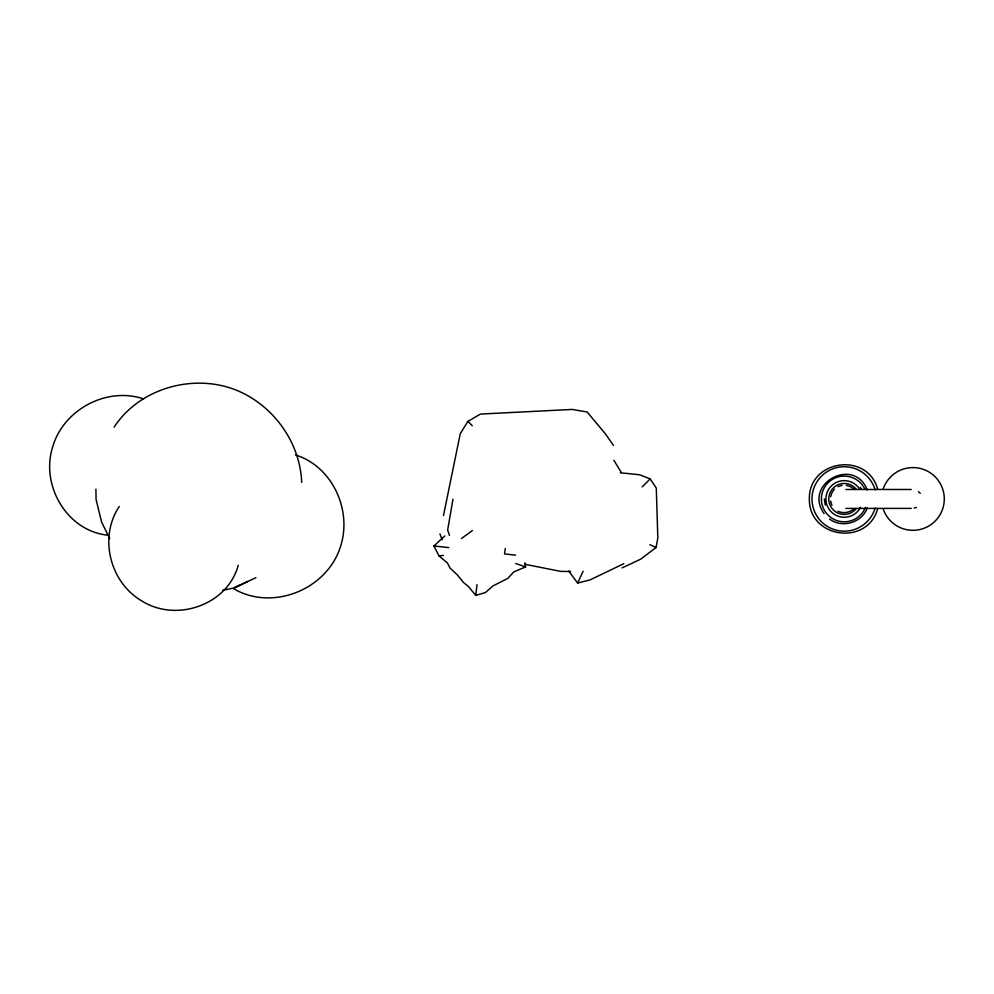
<?xml version="1.0" encoding="UTF-8"?>
<svg xmlns="http://www.w3.org/2000/svg" width="994" height="994" viewBox="0 0 994 994"><rect width="100%" height="100%" fill="white"/><g stroke="black" fill="none" stroke-linecap="round" stroke-linejoin="round"><path stroke-width="1.49" d="M524.931 562.852L525.577 566.903L513.736 571.948L507.859 578.334L492.912 585.963L485.42 592.573L475.778 595.381L476.996 584.671M505.263 548.464L504.542 553.906L515.526 555.149M622.095 567.897L640.596 559.212L656.052 547.532L657.829 537.94L656.288 488.091L650.175 478.897L639.602 474.759L620.343 472.784M452.978 499.174L447.66 530.001L449.499 535.406M443.461 515.613L460.284 433.645L467.913 421.369L480.425 414.076L572.308 409.429L587.156 412.013L605.433 433.893L613.509 445.498M830.624 496.789L831.928 492.676L834.426 489.147M238.237 565.263C227.539 605.097 176.273 622.592 142.005 601.047C109.974 582.608 98.505 537.344 119.255 506.505M877.665 508.766C867.34 546.551 808.631 538.114 809.364 498.951C808.631 459.787 867.34 451.338 877.665 489.135M568.667 570.978L577.613 583.068L583.13 571.252M867.315 507.797C862.171 522.745 842.154 528.46 829.592 519.092M114.074 427.171C139.172 388.84 191.333 373.607 233.925 389.226C272.17 403.651 300.126 441.473 301.691 482.388M642.199 486.874L650.175 478.897M444.84 535.94L433.943 545.954L439 555.932L447.337 562.915L450.195 568.245L457.215 574.768L463.39 582.409L468.41 586.51L475.778 595.381M461.527 538.45L472.461 530.51M854.02 508.742C849.746 512.755 843.247 513.749 837.954 511.251M623.81 563.673L590.237 579.813L577.613 583.068M255.918 577.626L234.485 587.876L222.867 590.25M239.79 585.18L234.422 587.715L247.866 581.403M837.954 486.65L842.067 485.345M914.107 508.096L916.468 507.462M439 555.932L443.51 555.422M845.906 489.483L911.249 489.483M845.906 508.406L911.249 508.406M570.643 571.488L560.616 571.376L524.919 564.269M108.172 535.219C67.107 531.355 40.369 485.457 52.645 447.014C63.305 409.665 106.768 386.343 143.571 398.929M433.943 545.954L448.791 547.619M846.379 485.345L850.491 486.65L854.02 489.147M515.724 563.461L525.577 566.903M233.652 588.734C273.611 612.093 329.188 588.448 341.253 544.078C351.478 508.369 331.586 466.074 295.392 454.917M649.902 544.675L656.052 547.532M467.913 421.369L472.237 425.693M918.506 491.62L920.233 493.347M613.845 460.247L621.349 472.51M867.315 490.104C854.194 455.848 802.767 483.755 824.088 513.575M860.332 487.246L861.463 489.458M109.775 538.636L101.562 521.999L96.07 499.398L95.909 489.185M439.969 533.927L442.131 539.692M830.624 501.1L831.928 505.213M824.312 498.951L825.281 505.101M883.094 489.259A31.373 31.373 0 0 1 931.366 473.566A31.373 31.373 0 0 1 931.366 524.323A31.373 31.373 0 0 1 883.094 508.642M856.07 508.891A15.469 15.469 0 0 1 833.606 510.195A15.469 15.469 0 0 1 833.606 487.694A15.469 15.469 0 0 1 856.07 488.998M860.543 507.263A18.314 18.314 0 0 1 833.457 513.761A18.314 18.314 0 0 1 831.27 486.004A18.314 18.314 0 0 1 859.04 488.191M865.476 507.35A22.85 22.85 0 0 1 830.798 517.439A22.85 22.85 0 0 1 829.655 481.344A22.85 22.85 0 0 1 864.904 489.222M875.142 508.033A32.23 32.23 0 0 1 825.529 525.205A32.23 32.23 0 0 1 825.529 472.697A32.23 32.23 0 0 1 875.142 489.868"/></g></svg>
